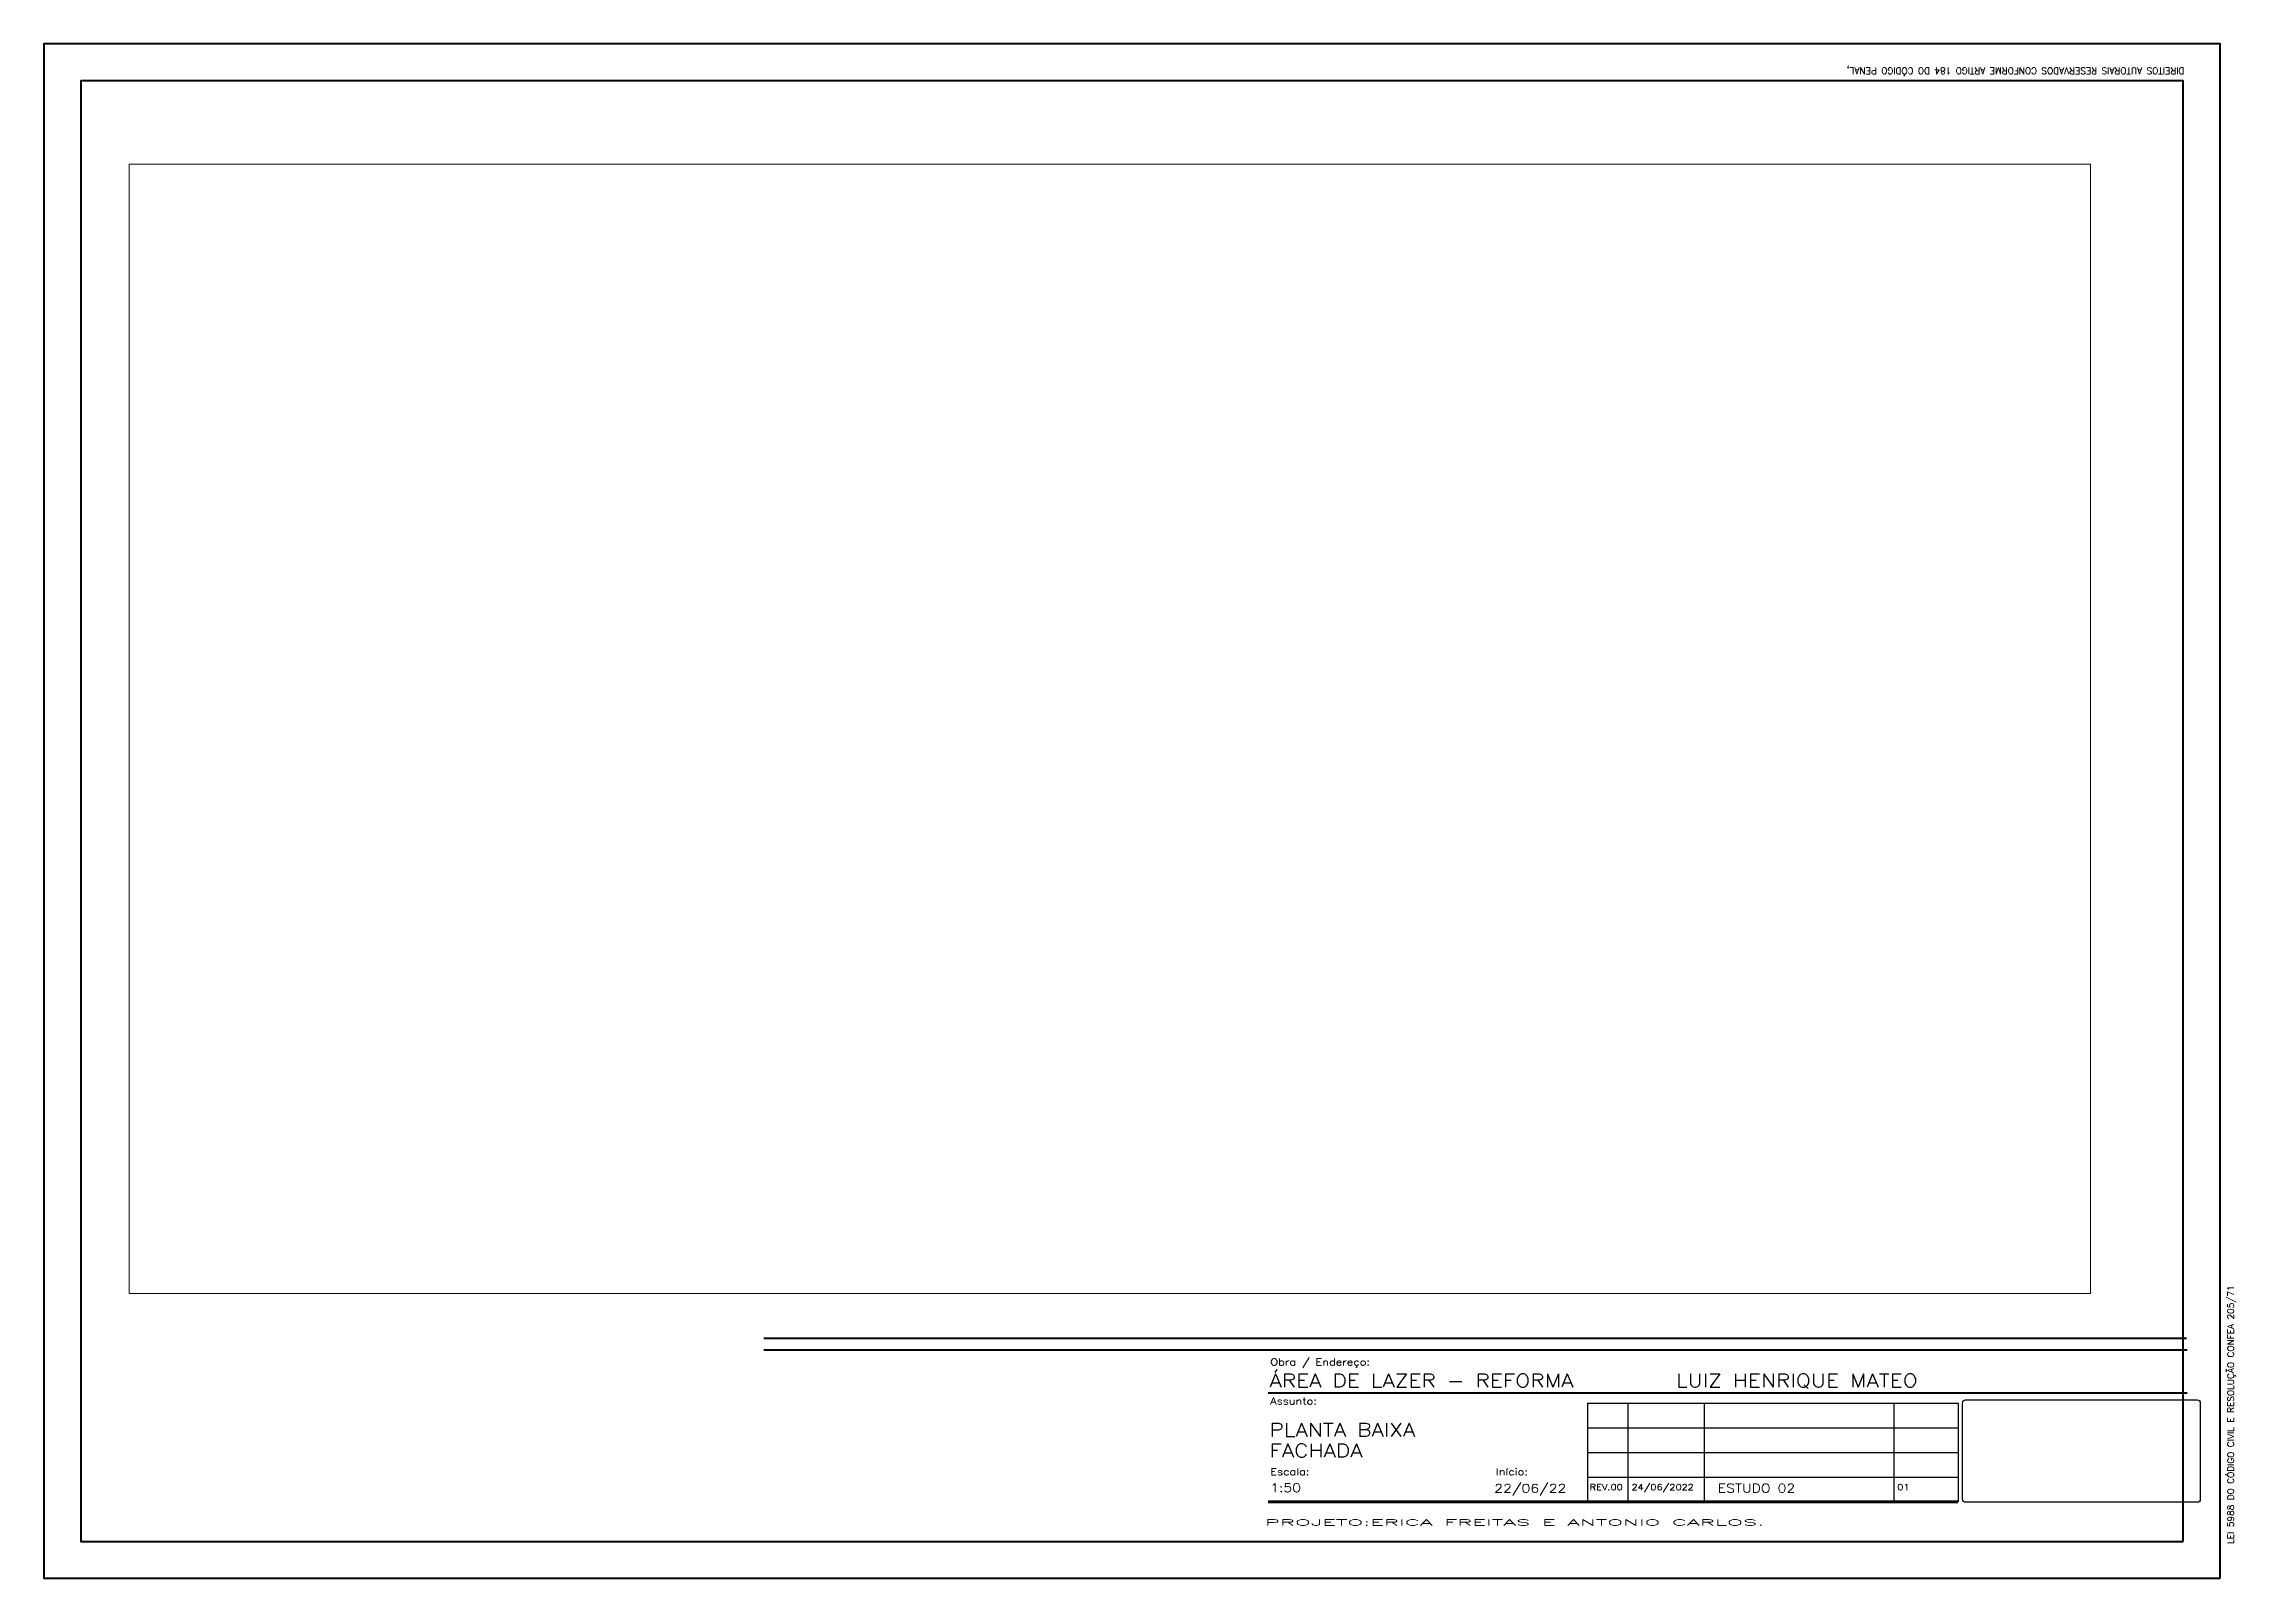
# Paper-space layout 'FL 3 BANHEIRO VISTA 1 E 2' of a CAD drawing. Header units: millimetres. Extents: x -41 to 371, y -38 to 250.
import ezdxf
from ezdxf.enums import TextEntityAlignment as Align

# ---------------------------------------------------------------- set-up
doc = ezdxf.new("R2010")
doc.units = ezdxf.units.MM
doc.header["$LTSCALE"] = 0.5
doc.layers.add('Folha-interna', color=6, linetype='Continuous', lineweight=40)
doc.layers.add('VIEW PORT', color=5, linetype='Continuous', plot=False)
doc.styles.add('CARIMBO', font='romans.shx')
doc.styles.add('ROMANS', font='romans.shx', dxfattribs={"height": 1.4})
doc.styles.add('RS', font='ROMANS.SHX', dxfattribs={"width": 1.1})

psp = doc.layouts.new('FL 3 BANHEIRO VISTA 1 E 2')

# ---------------------------------------------------------------- linework, layer by layer
at = {"layer": 'Folha-interna'}
psp.add_line((94.54, 4.77), (361.83, 4.77), dxfattribs=at)
psp.add_line((94.54, 4.77), (361.83, 4.77), dxfattribs=at)
for points in [[(368, -38.15), (368, 250.04), (-40.68, 250.04), (-40.68, -38.15)], [(361.08, -31.23), (361.08, 243.12), (-33.76, 243.12), (-33.76, -31.23)]]:
    psp.add_lwpolyline(points, close=True, dxfattribs=at)
psp.add_lwpolyline([(94.54, 6.94), (361.7, 6.94)], dxfattribs=at)
psp.add_lwpolyline([(94.54, 6.94), (361.7, 6.94)], dxfattribs=at)
at = {"layer": 'VIEW PORT', "color": 1}
for p, q in [((249.21, -5.25), (318.77, -5.25)), ((249.21, -5.25), (249.21, -23.83)), ((256.76, -5.25), (256.76, -23.83)), ((271.08, -5.25), (271.08, -23.83)), ((306.69, -5.25), (306.69, -23.83)), ((318.77, -5.25), (318.77, -23.83)), ((249.21, -9.89), (318.77, -9.89)), ((249.21, -14.54), (318.77, -14.54)), ((249.21, -19.19), (318.77, -19.19))]:
    psp.add_line(p, q, dxfattribs=at)
for points, const_width in [([(189.22, -3.39), (361.83, -3.39)], 0.372), ([(189.22, -23.83), (318.77, -23.83)], 0.559)]:
    psp.add_lwpolyline(points, dxfattribs=dict(at, const_width=const_width))
at = {"layer": 'VIEW PORT'}
psp.add_lwpolyline([(319.62, -23.32), (319.62, -5.25, -0.414214), (320.2, -4.67), (363.69, -4.67, -0.414214), (364.27, -5.25), (364.27, -23.32, -0.414214), (363.69, -23.9), (320.2, -23.9, -0.414214)], format="xyb", close=True, dxfattribs=at)
at = {"layer": 'VIEW PORT', "const_width": 0.559}
psp.add_lwpolyline([(189.22, -23.83), (318.77, -23.83)], dxfattribs=at)

# ---------------------------------------------------------------- texts
at = {"layer": 'VIEW PORT', "color": 1, "style": 'RS'}
for s, rotation, p in [('DIREITOS AUTORAIS RESERVADOS CONFORME ARTIGO 184 DO CÓDIGO PENAL,', 180, (361.27, 245.59)), ('LEI 5988 DO CÓDIGO CIVIL E RESOLUÇÃO CONFEA 205/71', 90, (370.59, -31.71))]:
    psp.add_text(s, height=1.225, rotation=rotation, dxfattribs=at).set_placement(p)
at = {"layer": 'VIEW PORT', "color": 4, "style": 'ROMANS', "width": 1.2}
for s, p in [('ÁREA DE LAZER - REFORMA', (189.47, -2.28)), ('LUIZ HENRIQUE MATEO', (265.82, -2.28)), ('PLANTA BAIXA', (189.47, -11.51)), ('FACHADA', (189.47, -15.43))]:
    psp.add_text(s, height=2.5, dxfattribs=at).set_placement(p)
at = {"layer": 'VIEW PORT', "style": 'CARIMBO', "width": 1.2}
for s, height, p in [('Obra / Endereço:', 1.3011, (189.62, 1.78)), ('Assunto:', 1.301, (189.62, -5.52)), ('Escala:', 1.301, (189.62, -18.82)), ('Escala:', 1.301, (189.62, -18.82)), ('1:50', 1.606, (189.62, -21.97)), ('22/06/22', 1.606, (231.69, -22.07)), ('Início:', 1.301, (231.99, -18.82)), ('REV.00', 1.115, (249.61, -21.6)), ('24/06/2022', 1.115, (257.46, -21.6)), ('ESTUDO 02', 1.606, (273.66, -22.05)), ('01', 1.115, (307.39, -21.6))]:
    psp.add_text(s, height=height, dxfattribs=at).set_placement(p)
at = {"layer": 'VIEW PORT', "style": 'CARIMBO', "width": 2.481263}
psp.add_text('PROJETO:ERICA FREITAS E ANTONIO CARLOS.', height=1.1152, dxfattribs=at).set_placement((188.61, -28.24), (282.42, -28.24), align=Align.FIT)

# ---------------------------------------------------------------- viewports
at = {"layer": 'VIEW PORT'}
psp.add_viewport(center=(159.52, 121.39), size=(368.32, 212.1139), view_center_point=(22.4781, 65.80722), view_height=5.3028467, dxfattribs=at)

doc.saveas('drawing.dxf')
